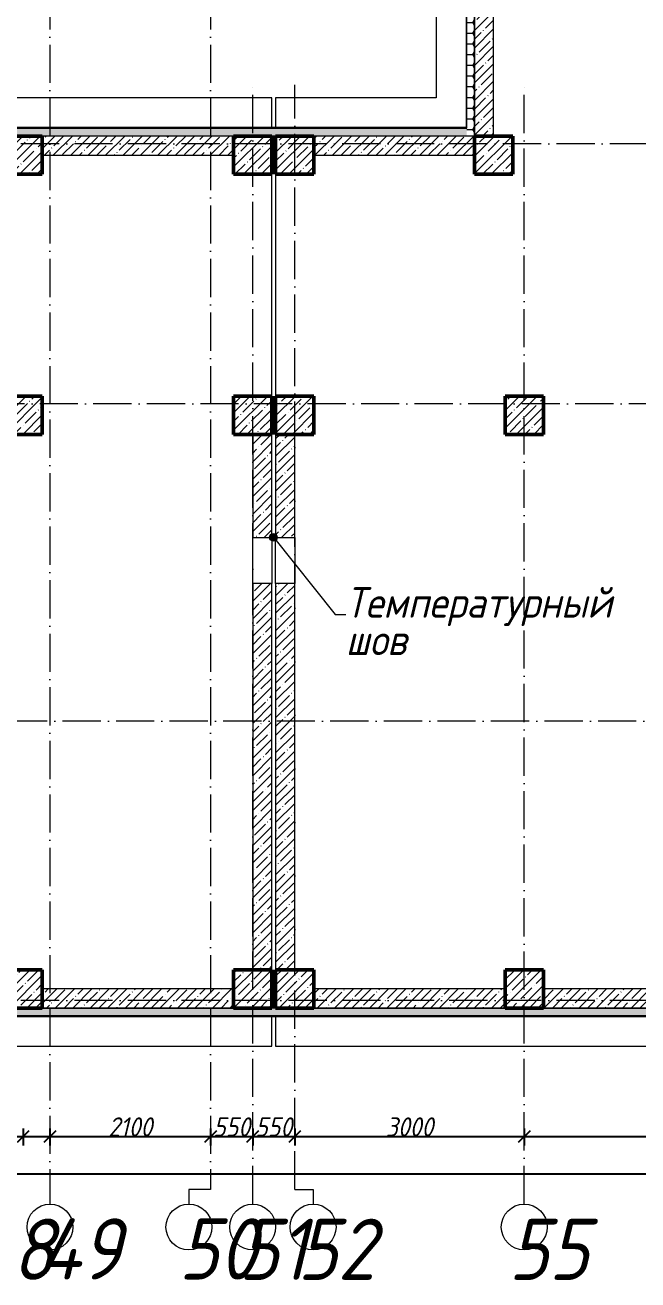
# Model space of a CAD drawing. Header units: millimetres. Extents: x -606178 to 312196, y -19338 to 632709.
# Drawn here: x -531442 to -523432, y 446320 to 462726 of the extents above; entities that cross this region are included whole.
import ezdxf

# ---------------------------------------------------------------- set-up
doc = ezdxf.new("R2010")
doc.units = ezdxf.units.MM
doc.linetypes.add('50_200_ШТРИХ_1Т_ш5_п1_п1_', pattern=[700, 500, -100, 0, -100])
for name, color, linetype, lineweight in [('A-____-____-DIMS', 7, 'Continuous', 9), ('A-FLOR-____-OTLN', 7, 'Continuous', 9), ('A-WALL-____-MCUT', 7, 'Continuous', 13), ('A-WALL-____-MCUT-1', 7, 'Continuous', 9), ('A-WALL-____-MCUT-3', 7, 'Continuous', 9), ('A-WALL-____-OTLN', 7, 'Continuous', 9), ('A-WALL-____-PATT-1', 7, 'Continuous', 9), ('A-WALL-FNSH-MCUT-1', 7, 'Continuous', 9), ('G-____-____-TEXT', 7, 'Continuous', 9), ('S-COLS-____-MCUT', 7, 'Continuous', 50), ('S-COLS-____-OTLN', 7, 'Continuous', 9), ('S-GRID-____-IDEN', 7, 'Continuous', 9), ('S-GRID-____-OTLN', 7, 'Continuous', 9), ('S-GRID-____-OTLN-1', 7, '50_200_ШТРИХ_1Т_ш5_п1_п1_', 9)]:
    doc.layers.add(name, color=color, linetype=linetype, lineweight=lineweight)
doc.styles.add('ISOCPEUR_I', font='isocpeui.ttf', dxfattribs={"width": 0.9, "height": 2.5})
doc.styles.add('ISOCPEUR_I_9', font='isocpeui.ttf', dxfattribs={"width": 0.9, "height": 250})
doc.dimstyles.new('ISO-2_5_0_9К_БОЛЬШОЙ_ОСИ', dxfattribs={"dimscale": 304.8, "dimtxt": 248.995294, "dimasz": 0.492126, "dimexe": 0.393701, "dimexo": 0, "dimgap": 0, "dimtad": 1, "dimdec": 0, "dimzin": 0, "dimdsep": 46, "dimtxsty": 'ISOCPEUR_I_9', "dimblk1": 'OBLIQUE', "dimblk2": 'OBLIQUE', "dimsah": 1, "dimcen": 0.09, "dimdle": 0.393701, "dimazin": 0, "dimtfac": 1, "dimtdec": 4, "dimtix": 1, "dimtmove": 0, "dimatfit": 3, "dimfxl": 1, "dimtvp": 1, "dimtolj": 1, "dimtzin": 0, "dimarcsym": 2})
doc.dimstyles.new('ISO-2_5_0_9К_БОЛЬШОЙ_ОСИ_1', dxfattribs={"dimscale": 304.8, "dimtxt": 248.995294, "dimasz": 0.492126, "dimexe": 0.393701, "dimexo": 0, "dimgap": 0, "dimtad": 1, "dimdec": 0, "dimzin": 0, "dimdsep": 46, "dimtxsty": 'ISOCPEUR_I_9', "dimblk1": 'OBLIQUE', "dimblk2": 'OBLIQUE', "dimsah": 1, "dimcen": 0.09, "dimdle": 0.393701, "dimazin": 0, "dimtfac": 1, "dimtdec": 4, "dimtix": 1, "dimtmove": 1, "dimatfit": 3, "dimfxl": 1, "dimtvp": 1, "dimtolj": 1, "dimtzin": 0, "dimarcsym": 2})
pattern_1 = [(45, (-600067.05, 451794.26), (-114.04925, 114.04925), []), (45, (-599953, 451794.26), (-114.04925, 114.04925), [201.612, -40.322, 3.353, -36.97])]
pattern_2 = [(0, (-600067.05, 451794.26), (120.968, 69.841), [80.645, -161.29]), (120, (-600067.05, 451794.26), (-120.96808, 69.84086), [80.645, -161.29]), (60, (-600067.05, 451794.26), (-8e-05, 139.68186), [0, -161.29, 80.645, 0])]

# ---------------------------------------------------------------- blocks, each defined once
blk = doc.blocks.new('BSC_Колонна _Прямоугольная - 500х500-V59-АР1_Кладочный план подвала в осях 1-64_А-ГГ')
at = {"layer": 'S-COLS-____-OTLN'}
h = blk.add_hatch(dxfattribs=at)
h.set_pattern_fill('FP_70', color=256, style=0, pattern_type=2)
h.set_pattern_definition([(45, (-71600, 1668.96), (-114.04925, 114.04925), []), (45, (-71485.95, 1668.96), (-114.04925, 114.04925), [201.613, -40.323, 3.353, -36.97])])
h.paths.add_polyline_path([(-250, -250), (250, -250), (250, 250), (-250, 250)], flags=0)
at = {"layer": 'S-COLS-____-MCUT'}
for p, q in [((250, 250), (-250, 250)), ((-250, 250), (-250, -250)), ((250, -250), (250, 250)), ((-250, -250), (250, -250))]:
    blk.add_line(p, q, dxfattribs=at)
blk = doc.blocks.new('BSC_Колонна _Прямоугольная - 500х500-V61-АР1_Кладочный план подвала в осях 1-64_А-ГГ')
at = {"layer": 'S-COLS-____-OTLN'}
h = blk.add_hatch(dxfattribs=at)
h.set_pattern_fill('FP_72', color=256, style=0, pattern_type=2)
h.set_pattern_definition([(45, (-68600, 1668.96), (-114.04925, 114.04925), []), (45, (-68485.95, 1668.96), (-114.04925, 114.04925), [201.613, -40.323, 3.353, -36.97])])
h.paths.add_polyline_path([(-250, -250), (250, -250), (250, 250), (-250, 250)], flags=0)
at = {"layer": 'S-COLS-____-MCUT'}
for p, q in [((250, 250), (-250, 250)), ((-250, 250), (-250, -250)), ((250, -250), (250, 250)), ((-250, -250), (250, -250))]:
    blk.add_line(p, q, dxfattribs=at)
blk = doc.blocks.new('BSC_Колонна _Прямоугольная - 500х500-V62-АР1_Кладочный план подвала в осях 1-64_А-ГГ')
at = {"layer": 'S-COLS-____-OTLN'}
h = blk.add_hatch(dxfattribs=at)
h.set_pattern_fill('FP_73', color=256, style=0, pattern_type=2)
h.set_pattern_definition([(45, (-68600, -5831.04), (-114.04925, 114.04925), []), (45, (-68485.95, -5831.04), (-114.04925, 114.04925), [201.613, -40.323, 3.353, -36.97])])
h.paths.add_polyline_path([(-250, -250), (250, -250), (250, 250), (-250, 250)], flags=0)
at = {"layer": 'S-COLS-____-MCUT'}
for p, q in [((250, 250), (-250, 250)), ((-250, 250), (-250, -250)), ((250, -250), (250, 250)), ((-250, -250), (250, -250))]:
    blk.add_line(p, q, dxfattribs=at)
blk = doc.blocks.new('BSC_Колонна _Прямоугольная - 500х500-V63-АР1_Кладочный план подвала в осях 1-64_А-ГГ')
at = {"layer": 'S-COLS-____-OTLN'}
h = blk.add_hatch(dxfattribs=at)
h.set_pattern_fill('FP_74', color=256, style=0, pattern_type=2)
h.set_pattern_definition([(45, (-75150, 1668.96), (-114.04925, 114.04925), []), (45, (-75035.95, 1668.96), (-114.04925, 114.04925), [201.613, -40.323, 3.353, -36.97])])
h.paths.add_polyline_path([(-250, -250), (250, -250), (250, 250), (-250, 250)], flags=0)
at = {"layer": 'S-COLS-____-MCUT'}
for p, q in [((250, 250), (-250, 250)), ((-250, 250), (-250, -250)), ((250, -250), (250, 250)), ((-250, -250), (250, -250))]:
    blk.add_line(p, q, dxfattribs=at)
blk = doc.blocks.new('BSC_Колонна _Прямоугольная - 500х500-V64-АР1_Кладочный план подвала в осях 1-64_А-ГГ')
at = {"layer": 'S-COLS-____-OTLN'}
h = blk.add_hatch(dxfattribs=at)
h.set_pattern_fill('FP_75', color=256, style=0, pattern_type=2)
h.set_pattern_definition([(45, (-75150, -5831.04), (-114.04925, 114.04925), []), (45, (-75035.95, -5831.04), (-114.04925, 114.04925), [201.613, -40.323, 3.353, -36.97])])
h.paths.add_polyline_path([(-250, -250), (250, -250), (250, 250), (-250, 250)], flags=0)
at = {"layer": 'S-COLS-____-MCUT'}
for p, q in [((250, 250), (-250, 250)), ((-250, 250), (-250, -250)), ((250, -250), (250, 250)), ((-250, -250), (250, -250))]:
    blk.add_line(p, q, dxfattribs=at)
blk = doc.blocks.new('BSC_Колонна _Прямоугольная - 500х500-V106-АР1_Кладочный план подвала в осях 1-64_А-ГГ')
at = {"layer": 'S-COLS-____-OTLN'}
h = blk.add_hatch(dxfattribs=at)
h.set_pattern_fill('FP_118', color=256, style=0, pattern_type=2)
h.set_pattern_definition([(45, (-68600, -9231.04), (-114.04925, 114.04925), []), (45, (-68485.95, -9231.04), (-114.04925, 114.04925), [201.613, -40.323, 3.353, -36.97])])
h.paths.add_polyline_path([(-250, -250), (250, -250), (250, 250), (-250, 250)], flags=0)
at = {"layer": 'S-COLS-____-MCUT'}
for p, q in [((250, 250), (-250, 250)), ((-250, 250), (-250, -250)), ((250, -250), (250, 250)), ((-250, -250), (250, -250))]:
    blk.add_line(p, q, dxfattribs=at)
blk = doc.blocks.new('BSC_Колонна _Прямоугольная - 500х500-V121-АР1_Кладочный план подвала в осях 1-64_А-ГГ')
at = {"layer": 'S-COLS-____-OTLN'}
h = blk.add_hatch(dxfattribs=at)
h.set_pattern_fill('FP_136', color=256, style=0, pattern_type=2)
h.set_pattern_definition([(45, (-72150, 1668.96), (-114.04925, 114.04925), []), (45, (-72035.95, 1668.96), (-114.04925, 114.04925), [201.613, -40.323, 3.353, -36.97])])
h.paths.add_polyline_path([(-250, -250), (250, -250), (250, 250), (-250, 250)], flags=0)
at = {"layer": 'S-COLS-____-MCUT'}
for p, q in [((250, 250), (-250, 250)), ((-250, 250), (-250, -250)), ((250, -250), (250, 250)), ((-250, -250), (250, -250))]:
    blk.add_line(p, q, dxfattribs=at)
blk = doc.blocks.new('BSC_Колонна _Прямоугольная - 500х500-V122-АР1_Кладочный план подвала в осях 1-64_А-ГГ')
at = {"layer": 'S-COLS-____-OTLN'}
h = blk.add_hatch(dxfattribs=at)
h.set_pattern_fill('FP_137', color=256, style=0, pattern_type=2)
h.set_pattern_definition([(45, (-71600, -5831.04), (-114.04925, 114.04925), []), (45, (-71485.95, -5831.04), (-114.04925, 114.04925), [201.613, -40.323, 3.353, -36.97])])
h.paths.add_polyline_path([(-250, -250), (250, -250), (250, 250), (-250, 250)], flags=0)
at = {"layer": 'S-COLS-____-MCUT'}
for p, q in [((250, 250), (-250, 250)), ((-250, 250), (-250, -250)), ((250, -250), (250, 250)), ((-250, -250), (250, -250))]:
    blk.add_line(p, q, dxfattribs=at)
blk = doc.blocks.new('BSC_Колонна _Прямоугольная - 500х500-V123-АР1_Кладочный план подвала в осях 1-64_А-ГГ')
at = {"layer": 'S-COLS-____-OTLN'}
h = blk.add_hatch(dxfattribs=at)
h.set_pattern_fill('FP_138', color=256, style=0, pattern_type=2)
h.set_pattern_definition([(45, (-72150, -9231.04), (-114.04925, 114.04925), []), (45, (-72035.95, -9231.04), (-114.04925, 114.04925), [201.613, -40.323, 3.353, -36.97])])
h.paths.add_polyline_path([(-250, -250), (250, -250), (250, 250), (-250, 250)], flags=0)
at = {"layer": 'S-COLS-____-MCUT'}
for p, q in [((250, 250), (-250, 250)), ((-250, 250), (-250, -250)), ((250, -250), (250, 250)), ((-250, -250), (250, -250))]:
    blk.add_line(p, q, dxfattribs=at)
blk = doc.blocks.new('BSC_Колонна _Прямоугольная - 500х500-V124-АР1_Кладочный план подвала в осях 1-64_А-ГГ')
at = {"layer": 'S-COLS-____-OTLN'}
h = blk.add_hatch(dxfattribs=at)
h.set_pattern_fill('FP_139', color=256, style=0, pattern_type=2)
h.set_pattern_definition([(45, (-71600, -9231.04), (-114.04925, 114.04925), []), (45, (-71485.95, -9231.04), (-114.04925, 114.04925), [201.613, -40.323, 3.353, -36.97])])
h.paths.add_polyline_path([(-250, -250), (250, -250), (250, 250), (-250, 250)], flags=0)
at = {"layer": 'S-COLS-____-MCUT'}
for p, q in [((250, 250), (-250, 250)), ((-250, 250), (-250, -250)), ((250, -250), (250, 250)), ((-250, -250), (250, -250))]:
    blk.add_line(p, q, dxfattribs=at)
blk = doc.blocks.new('BSC_Колонна _Прямоугольная - 500х500-V140-АР1_Кладочный план подвала в осях 1-64_А-ГГ')
at = {"layer": 'S-COLS-____-OTLN'}
h = blk.add_hatch(dxfattribs=at)
h.set_pattern_fill('FP_156', color=256, style=0, pattern_type=2)
h.set_pattern_definition([(45, (-72150, -5831.04), (-114.04925, 114.04925), []), (45, (-72035.95, -5831.04), (-114.04925, 114.04925), [201.613, -40.323, 3.353, -36.97])])
h.paths.add_polyline_path([(-250, -250), (250, -250), (250, 250), (-250, 250)], flags=0)
at = {"layer": 'S-COLS-____-MCUT'}
for p, q in [((250, 250), (-250, 250)), ((-250, 250), (-250, -250)), ((250, -250), (250, 250)), ((-250, -250), (250, -250))]:
    blk.add_line(p, q, dxfattribs=at)
blk = doc.blocks.new('BSC_Колонна _Прямоугольная - 500х500-V151-АР1_Кладочный план подвала в осях 1-64_А-ГГ')
at = {"layer": 'S-COLS-____-OTLN'}
h = blk.add_hatch(dxfattribs=at)
h.set_pattern_fill('FP_169', color=256, style=0, pattern_type=2)
h.set_pattern_definition([(45, (-74750, -9231.04), (-114.04925, 114.04925), []), (45, (-74635.95, -9231.04), (-114.04925, 114.04925), [201.613, -40.323, 3.353, -36.97])])
h.paths.add_polyline_path([(-250, -250), (250, -250), (250, 250), (-250, 250)], flags=0)
at = {"layer": 'S-COLS-____-MCUT'}
for p, q in [((250, 250), (-250, 250)), ((-250, 250), (-250, -250)), ((250, -250), (250, 250)), ((-250, -250), (250, -250))]:
    blk.add_line(p, q, dxfattribs=at)
blk = doc.blocks.new('Ось сетки - Круг_Ø6_00__ISO-2_5_0_9K_-25732049-АР1_Кладочный план подвала в осях 1-64_А-ГГ')
at = {"layer": 'S-GRID-____-IDEN'}
blk.add_circle((0, 0), 3, dxfattribs=at)
blk = doc.blocks.new('_Oblique')
at = {"color": 0, "linetype": 'ByBlock', "lineweight": -2}
blk.add_line((-0.5, -0.5), (0.5, 0.5), dxfattribs=at)
blk = doc.blocks.new('*D4002')
at = {"layer": 'A-____-____-DIMS', "color": 0, "lineweight": -2, "transparency": 16777216}
for p, q in [((-537467, 448302), (-537467, 448076)), ((-531467, 448302), (-531467, 448076)), ((-537587, 448196), (-531347, 448196))]:
    blk.add_line(p, q, dxfattribs=at)
at = {"layer": 'Defpoints', "color": 0, "transparency": 16777216}
for p in [(-537467, 448302), (-531467, 448302), (-531467, 448196)]:
    blk.add_point(p, dxfattribs=at)
at = {"layer": 'A-____-____-DIMS', "color": 0, "lineweight": -2, "transparency": 16777216, "xscale": 150, "yscale": 150, "zscale": 150, "rotation": 180}
blk.add_blockref('_Oblique', (-537467, 448196), dxfattribs=at)
at = {"layer": 'A-____-____-DIMS', "color": 0, "lineweight": -2, "transparency": 16777216, "xscale": 150, "yscale": 150, "zscale": 150}
blk.add_blockref('_Oblique', (-531467, 448196), dxfattribs=at)
at = {"layer": 'A-____-____-DIMS', "color": 0, "transparency": 16777216, "insert": (-534467, 448321), "char_height": 250, "width": 758.48, "attachment_point": 5, "style": 'ISOCPEUR_I_9'}
blk.add_mtext('\\A1;6000', dxfattribs=at)
blk = doc.blocks.new('*D4003')
at = {"layer": 'A-____-____-DIMS', "color": 0, "lineweight": -2, "transparency": 16777216}
for p, q in [((-531467, 448302), (-531467, 448076)), ((-531117, 448302), (-531117, 448076)), ((-531587, 448196), (-530997, 448196))]:
    blk.add_line(p, q, dxfattribs=at)
at = {"layer": 'Defpoints', "color": 0, "transparency": 16777216}
for p in [(-531467, 448302), (-531117, 448302), (-531117, 448196)]:
    blk.add_point(p, dxfattribs=at)
at = {"layer": 'A-____-____-DIMS', "color": 0, "lineweight": -2, "transparency": 16777216, "xscale": 150, "yscale": 150, "zscale": 150, "rotation": 180}
blk.add_blockref('_Oblique', (-531467, 448196), dxfattribs=at)
at = {"layer": 'A-____-____-DIMS', "color": 0, "lineweight": -2, "transparency": 16777216, "xscale": 150, "yscale": 150, "zscale": 150}
blk.add_blockref('_Oblique', (-531117, 448196), dxfattribs=at)
at = {"layer": 'A-____-____-DIMS', "color": 0, "transparency": 16777216, "insert": (-532061, 448689), "char_height": 250, "width": 568.86, "attachment_point": 1, "line_spacing_factor": 1.149209, "style": 'ISOCPEUR_I_9'}
blk.add_mtext('\\A1;350', dxfattribs=at)
blk = doc.blocks.new('*D4004')
at = {"layer": 'A-____-____-DIMS', "color": 0, "lineweight": -2, "transparency": 16777216}
for p, q in [((-531117, 448302), (-531117, 448076)), ((-529017, 448302), (-529017, 448076)), ((-531237, 448196), (-528897, 448196))]:
    blk.add_line(p, q, dxfattribs=at)
at = {"layer": 'Defpoints', "color": 0, "transparency": 16777216}
for p in [(-531117, 448302), (-529017, 448302), (-529017, 448196)]:
    blk.add_point(p, dxfattribs=at)
at = {"layer": 'A-____-____-DIMS', "color": 0, "lineweight": -2, "transparency": 16777216, "xscale": 150, "yscale": 150, "zscale": 150, "rotation": 180}
blk.add_blockref('_Oblique', (-531117, 448196), dxfattribs=at)
at = {"layer": 'A-____-____-DIMS', "color": 0, "lineweight": -2, "transparency": 16777216, "xscale": 150, "yscale": 150, "zscale": 150}
blk.add_blockref('_Oblique', (-529017, 448196), dxfattribs=at)
at = {"layer": 'A-____-____-DIMS', "color": 0, "transparency": 16777216, "insert": (-530067, 448321), "char_height": 250, "width": 701.02, "attachment_point": 5, "style": 'ISOCPEUR_I_9'}
blk.add_mtext('\\A1;2100', dxfattribs=at)
blk = doc.blocks.new('*D4005')
at = {"layer": 'A-____-____-DIMS', "color": 0, "lineweight": -2, "transparency": 16777216}
for p, q in [((-529017, 448302), (-529017, 448076)), ((-528467, 448302), (-528467, 448076)), ((-529137, 448196), (-528347, 448196))]:
    blk.add_line(p, q, dxfattribs=at)
at = {"layer": 'Defpoints', "color": 0, "transparency": 16777216}
for p in [(-529017, 448302), (-528467, 448302), (-528467, 448196)]:
    blk.add_point(p, dxfattribs=at)
at = {"layer": 'A-____-____-DIMS', "color": 0, "lineweight": -2, "transparency": 16777216, "xscale": 150, "yscale": 150, "zscale": 150, "rotation": 180}
blk.add_blockref('_Oblique', (-529017, 448196), dxfattribs=at)
at = {"layer": 'A-____-____-DIMS', "color": 0, "lineweight": -2, "transparency": 16777216, "xscale": 150, "yscale": 150, "zscale": 150}
blk.add_blockref('_Oblique', (-528467, 448196), dxfattribs=at)
at = {"layer": 'A-____-____-DIMS', "color": 0, "transparency": 16777216, "insert": (-528742, 448321), "char_height": 250, "width": 568.86, "attachment_point": 5, "style": 'ISOCPEUR_I_9'}
blk.add_mtext('\\A1;550', dxfattribs=at)
blk = doc.blocks.new('*D4006')
at = {"layer": 'A-____-____-DIMS', "color": 0, "lineweight": -2, "transparency": 16777216}
for p, q in [((-528467, 448302), (-528467, 448076)), ((-527917, 448302), (-527917, 448076)), ((-528587, 448196), (-527797, 448196))]:
    blk.add_line(p, q, dxfattribs=at)
at = {"layer": 'Defpoints', "color": 0, "transparency": 16777216}
for p in [(-528467, 448302), (-527917, 448302), (-527917, 448196)]:
    blk.add_point(p, dxfattribs=at)
at = {"layer": 'A-____-____-DIMS', "color": 0, "lineweight": -2, "transparency": 16777216, "xscale": 150, "yscale": 150, "zscale": 150, "rotation": 180}
blk.add_blockref('_Oblique', (-528467, 448196), dxfattribs=at)
at = {"layer": 'A-____-____-DIMS', "color": 0, "lineweight": -2, "transparency": 16777216, "xscale": 150, "yscale": 150, "zscale": 150}
blk.add_blockref('_Oblique', (-527917, 448196), dxfattribs=at)
at = {"layer": 'A-____-____-DIMS', "color": 0, "transparency": 16777216, "insert": (-528192, 448321), "char_height": 250, "width": 568.86, "attachment_point": 5, "style": 'ISOCPEUR_I_9'}
blk.add_mtext('\\A1;550', dxfattribs=at)
blk = doc.blocks.new('*D4007')
at = {"layer": 'A-____-____-DIMS', "color": 0, "lineweight": -2, "transparency": 16777216}
for p, q in [((-527917, 448302), (-527917, 448076)), ((-524917, 448302), (-524917, 448076)), ((-528037, 448196), (-524797, 448196))]:
    blk.add_line(p, q, dxfattribs=at)
at = {"layer": 'Defpoints', "color": 0, "transparency": 16777216}
for p in [(-527917, 448302), (-524917, 448302), (-524917, 448196)]:
    blk.add_point(p, dxfattribs=at)
at = {"layer": 'A-____-____-DIMS', "color": 0, "lineweight": -2, "transparency": 16777216, "xscale": 150, "yscale": 150, "zscale": 150, "rotation": 180}
blk.add_blockref('_Oblique', (-527917, 448196), dxfattribs=at)
at = {"layer": 'A-____-____-DIMS', "color": 0, "lineweight": -2, "transparency": 16777216, "xscale": 150, "yscale": 150, "zscale": 150}
blk.add_blockref('_Oblique', (-524917, 448196), dxfattribs=at)
at = {"layer": 'A-____-____-DIMS', "color": 0, "transparency": 16777216, "insert": (-526417, 448321), "char_height": 250, "width": 758.48, "attachment_point": 5, "style": 'ISOCPEUR_I_9'}
blk.add_mtext('\\A1;3000', dxfattribs=at)
blk = doc.blocks.new('*D4008')
at = {"layer": 'A-____-____-DIMS', "color": 0, "lineweight": -2, "transparency": 16777216}
for p, q in [((-524917, 448302), (-524917, 448076)), ((-518767, 448302), (-518767, 448076)), ((-525037, 448196), (-518647, 448196))]:
    blk.add_line(p, q, dxfattribs=at)
at = {"layer": 'Defpoints', "color": 0, "transparency": 16777216}
for p in [(-524917, 448302), (-518767, 448302), (-518767, 448196)]:
    blk.add_point(p, dxfattribs=at)
at = {"layer": 'A-____-____-DIMS', "color": 0, "lineweight": -2, "transparency": 16777216, "xscale": 150, "yscale": 150, "zscale": 150, "rotation": 180}
blk.add_blockref('_Oblique', (-524917, 448196), dxfattribs=at)
at = {"layer": 'A-____-____-DIMS', "color": 0, "lineweight": -2, "transparency": 16777216, "xscale": 150, "yscale": 150, "zscale": 150}
blk.add_blockref('_Oblique', (-518767, 448196), dxfattribs=at)
at = {"layer": 'A-____-____-DIMS', "color": 0, "transparency": 16777216, "insert": (-521842, 448321), "char_height": 250, "width": 701.02, "attachment_point": 5, "style": 'ISOCPEUR_I_9'}
blk.add_mtext('\\A1;6150', dxfattribs=at)
blk = doc.blocks.new('*D4014')
at = {"layer": 'A-____-____-DIMS', "color": 0, "lineweight": -2, "transparency": 16777216}
for p, q in [((-602417, 447814), (-602417, 447588)), ((-498917, 447814), (-498917, 447588)), ((-602537, 447708), (-498797, 447708))]:
    blk.add_line(p, q, dxfattribs=at)
at = {"layer": 'Defpoints', "color": 0, "transparency": 16777216}
for p in [(-602417, 447814), (-498917, 447814), (-498917, 447708)]:
    blk.add_point(p, dxfattribs=at)
at = {"layer": 'A-____-____-DIMS', "color": 0, "lineweight": -2, "transparency": 16777216, "xscale": 150, "yscale": 150, "zscale": 150, "rotation": 180}
blk.add_blockref('_Oblique', (-602417, 447708), dxfattribs=at)
at = {"layer": 'A-____-____-DIMS', "color": 0, "lineweight": -2, "transparency": 16777216, "xscale": 150, "yscale": 150, "zscale": 150}
blk.add_blockref('_Oblique', (-498917, 447708), dxfattribs=at)
at = {"layer": 'A-____-____-DIMS', "color": 0, "transparency": 16777216, "insert": (-550667, 447833), "char_height": 250, "width": 1080.26, "attachment_point": 5, "style": 'ISOCPEUR_I_9'}
blk.add_mtext('\\A1;103500', dxfattribs=at)

msp = doc.modelspace()

# ---------------------------------------------------------------- hatches: boundary and pattern name
at = {"layer": 'A-WALL-____-PATT-1'}
h = msp.add_hatch(dxfattribs=at)
h.set_pattern_fill('FP_91', color=256, style=0, pattern_type=2)
h.set_pattern_definition(pattern_2)
h.paths.add_polyline_path([(-525669.047, 461277.3011), (-525569.047, 461277.3011), (-525569.047, 464190.3011), (-525567.047, 464190.3011), (-525567.047, 464198.3011), (-525669.047, 464198.3011), (-525669.047, 461377.3011)], flags=0)
h = msp.add_hatch(dxfattribs=at)
h.set_pattern_fill('FP_1', color=256, style=0, pattern_type=2)
h.set_pattern_definition(pattern_1)
h.paths.add_polyline_path([(-525317.047, 461275.3011), (-525317.047, 464125.3011), (-525567.047, 464125.3011), (-525567.047, 461275.3011)], flags=0)
h = msp.add_hatch(dxfattribs=at)
h.set_pattern_fill('FP_91', color=256, style=0, pattern_type=2)
h.set_pattern_definition(pattern_2)
h.paths.add_polyline_path([(-525677.047, 461275.3011), (-525669.047, 461275.3011), (-525669.047, 461377.3011), (-576515.047, 461377.3011), (-576515.047, 461277.3011), (-525677.047, 461277.3011)], flags=0)
h = msp.add_hatch(dxfattribs=at)
h.set_pattern_fill('FP_1', color=256, style=0, pattern_type=2)
h.set_pattern_definition(pattern_1)
h.paths.add_polyline_path([(-528717.047, 461025.3011), (-528717.047, 461275.3011), (-531217.047, 461275.3011), (-531217.047, 461025.3011), (-529382.2857, 461025.3011)], flags=0)
h = msp.add_hatch(dxfattribs=at)
h.set_pattern_fill('FP_1', color=256, style=0, pattern_type=2)
h.set_pattern_definition(pattern_1)
h.paths.add_polyline_path([(-525847.2793, 461025.3011), (-525567.047, 461025.3011), (-525567.047, 461275.3011), (-527667.047, 461275.3011), (-527667.047, 461025.3011)], flags=0)
h = msp.add_hatch(dxfattribs=at)
h.set_pattern_fill('FP_1', color=256, style=0, pattern_type=2)
h.set_pattern_definition(pattern_1)
h.paths.add_polyline_path([(-528217.047, 450375.3011), (-528217.047, 455425.3011), (-528467.047, 455425.3011), (-528467.047, 450375.3011)], flags=0)
h.paths.add_polyline_path([(-528467.047, 456025.3011), (-528217.047, 456025.3011), (-528217.047, 457375.3011), (-528467.047, 457375.3011)], flags=0)
h = msp.add_hatch(dxfattribs=at)
h.set_pattern_fill('FP_1', color=256, style=0, pattern_type=2)
h.set_pattern_definition(pattern_1)
h.paths.add_polyline_path([(-528167.047, 450375.3011), (-527917.047, 450375.3011), (-527917.047, 455425.3011), (-528167.047, 455425.3011)], flags=0)
h.paths.add_polyline_path([(-527917.047, 456025.3011), (-527917.047, 457375.3011), (-528167.047, 457375.3011), (-528167.047, 456025.3011)], flags=0)
h = msp.add_hatch(dxfattribs=at)
h.set_pattern_fill('FP_1', color=256, style=0, pattern_type=2)
h.set_pattern_definition(pattern_1)
h.paths.add_polyline_path([(-528717.047, 449875.3011), (-528717.047, 450125.3011), (-531217.047, 450125.3011), (-531217.047, 449875.3011), (-529382.2857, 449875.3011)], flags=0)
h = msp.add_hatch(dxfattribs=at)
h.set_pattern_fill('FP_1', color=256, style=0, pattern_type=2)
h.set_pattern_definition(pattern_1)
h.paths.add_polyline_path([(-525167.047, 449875.3011), (-525167.047, 450125.3011), (-527667.047, 450125.3011), (-527667.047, 449875.3011)], flags=0)
h = msp.add_hatch(dxfattribs=at)
h.set_pattern_fill('FP_1', color=256, style=0, pattern_type=2)
h.set_pattern_definition(pattern_1)
h.paths.add_polyline_path([(-519167.047, 449875.3011), (-519167.047, 450125.3011), (-524667.047, 450125.3011), (-524667.047, 449875.3011), (-522312.2728, 449875.3011)], flags=0)
h = msp.add_hatch(dxfattribs=at)
h.set_pattern_fill('FP_91', color=256, style=0, pattern_type=2)
h.set_pattern_definition(pattern_2)
h.paths.add_polyline_path([(-498715.047, 449773.3011), (-498715.047, 449873.3011), (-602519.047, 449873.3011), (-602519.047, 449773.3011), (-501102.2341, 449773.3011)], flags=0)
at = {"layer": 'G-____-____-TEXT'}
h = msp.add_hatch(color=256, dxfattribs=at)
edge = h.paths.add_edge_path(flags=0)
edge.add_arc((-528197.0525, 456029.6654), 50, 0, 360)

# ---------------------------------------------------------------- linework, layer by layer
at = {"layer": 'A-FLOR-____-OTLN'}
for p, q in [((-526067.047, 463625.3011), (-526067.047, 461775.3011)), ((-528217.047, 461775.3011), (-561717.047, 461775.3011)), ((-528217.047, 461385.3011), (-528217.047, 461775.3011)), ((-528167.047, 461775.3011), (-528167.047, 461385.3011)), ((-526067.047, 461775.3011), (-528167.047, 461775.3011)), ((-528217.047, 457875.3011), (-528217.047, 460775.3011)), ((-528167.047, 460775.3011), (-528167.047, 457875.3011)), ((-528217.047, 449375.3011), (-528217.047, 449765.3011)), ((-528167.047, 449765.3011), (-528167.047, 449375.3011)), ((-561717.047, 449375.3011), (-528217.047, 449375.3011)), ((-528167.047, 449375.3011), (-498317.047, 449375.3011))]:
    msp.add_line(p, q, dxfattribs=at)
at = {"layer": 'A-WALL-____-MCUT'}
for p, q in [((-525677.047, 464190.3011), (-525677.047, 461385.3011)), ((-525669.047, 461377.3011), (-525669.047, 464198.3011)), ((-576415.047, 461377.3011), (-525669.047, 461377.3011)), ((-525677.047, 461385.3011), (-576407.047, 461385.3011)), ((-602627.047, 449765.3011), (-498707.047, 449765.3011)), ((-498715.047, 449773.3011), (-602619.047, 449773.3011))]:
    msp.add_line(p, q, dxfattribs=at)
at = {"layer": 'A-WALL-____-MCUT-1'}
for p, q in [((-525567.047, 464125.3011), (-525567.047, 461275.3011)), ((-525317.047, 461275.3011), (-525317.047, 464125.3011)), ((-528717.047, 461275.3011), (-531217.047, 461275.3011)), ((-525567.047, 461275.3011), (-527667.047, 461275.3011)), ((-531217.047, 461025.3011), (-528717.047, 461025.3011)), ((-527667.047, 461025.3011), (-525567.047, 461025.3011)), ((-528467.047, 457375.3011), (-528467.047, 456025.3011)), ((-528217.047, 456025.3011), (-528217.047, 457375.3011)), ((-528167.047, 457375.3011), (-528167.047, 456025.3011)), ((-527917.047, 456025.3011), (-527917.047, 457375.3011)), ((-528467.047, 456025.3011), (-528217.047, 456025.3011)), ((-528167.047, 456025.3011), (-527917.047, 456025.3011)), ((-528467.047, 455425.3011), (-528467.047, 450375.3011)), ((-528217.047, 455425.3011), (-528467.047, 455425.3011)), ((-528217.047, 450375.3011), (-528217.047, 455425.3011)), ((-528167.047, 455425.3011), (-528167.047, 450375.3011)), ((-527917.047, 455425.3011), (-528167.047, 455425.3011)), ((-527917.047, 450375.3011), (-527917.047, 455425.3011)), ((-528717.047, 450125.3011), (-531217.047, 450125.3011)), ((-525167.047, 450125.3011), (-527667.047, 450125.3011)), ((-519167.047, 450125.3011), (-524667.047, 450125.3011)), ((-531217.047, 449875.3011), (-528717.047, 449875.3011)), ((-527667.047, 449875.3011), (-525167.047, 449875.3011)), ((-524667.047, 449875.3011), (-519167.047, 449875.3011))]:
    msp.add_line(p, q, dxfattribs=at)
at = {"layer": 'A-WALL-____-MCUT-3'}
for p, q in [((-525569.047, 461275.3011), (-525569.047, 464300.3011)), ((-576517.047, 461277.3011), (-525567.047, 461277.3011)), ((-525669.047, 461277.3011), (-525669.047, 461275.3011)), ((-498815.047, 449873.3011), (-602519.047, 449873.3011))]:
    msp.add_line(p, q, dxfattribs=at)
at = {"layer": 'A-WALL-____-OTLN'}
for p, q in [((-528467.047, 455425.3011), (-528467.047, 456025.3011)), ((-528217.047, 456025.3011), (-528217.047, 455425.3011)), ((-528167.047, 455425.3011), (-528167.047, 456025.3011)), ((-527917.047, 456025.3011), (-527917.047, 455425.3011))]:
    msp.add_line(p, q, dxfattribs=at)
at = {"layer": 'A-WALL-FNSH-MCUT-1'}
for p, q in [((-528217.047, 461275.3011), (-528167.047, 461275.3011)), ((-528167.047, 449875.3011), (-528217.047, 449875.3011))]:
    msp.add_line(p, q, dxfattribs=at)
at = {"layer": 'G-____-____-TEXT'}
for p, q in [((-528197.0525, 456029.6654), (-527388.999, 455022.282)), ((-527388.999, 455022.282), (-527250.7096, 455022.282))]:
    msp.add_line(p, q, dxfattribs=at)
msp.add_circle((-528197.0525, 456029.6654), 50, dxfattribs=at)
at = {"layer": 'S-GRID-____-OTLN'}
for p, q in [((-529301.3018, 447502.0463), (-529301.3018, 447311.6528)), ((-529017.047, 447502.0463), (-529301.3018, 447502.0463)), ((-527917.047, 447502.0463), (-527677.2528, 447502.0463)), ((-527677.2528, 447502.0463), (-527677.2528, 447311.6528))]:
    msp.add_line(p, q, dxfattribs=at)
at = {"layer": 'S-GRID-____-OTLN-1'}
for p, q in [((-531117.047, 501675.2188), (-531117.047, 447311.6528)), ((-529017.047, 501675.2188), (-529017.047, 447502.0463)), ((-528467.047, 447311.6528), (-528467.047, 461944.7985)), ((-527917.047, 447502.0463), (-527917.047, 461944.7985)), ((-524917.047, 447311.6528), (-524917.047, 461944.7985)), ((-495992.6403, 461175.3011), (-604529.5766, 461175.3011)), ((-509748.2596, 457775.3011), (-604735.8172, 457775.3011)), ((-496148.4533, 453625.3011), (-604735.8172, 453625.3011)), ((-495992.6403, 449975.3011), (-604735.8172, 449975.3011))]:
    msp.add_line(p, q, dxfattribs=at)

# ---------------------------------------------------------------- block references
at = {"layer": 'S-COLS-____-OTLN'}
for name, p in [('BSC_Колонна _Прямоугольная - 500х500-V106-АР1_Кладочный план подвала в осях 1-64_А-ГГ', (-531467.047, 461025.3011)), ('BSC_Колонна _Прямоугольная - 500х500-V124-АР1_Кладочный план подвала в осях 1-64_А-ГГ', (-528467.047, 461025.3011)), ('BSC_Колонна _Прямоугольная - 500х500-V123-АР1_Кладочный план подвала в осях 1-64_А-ГГ', (-527917.047, 461025.3011)), ('BSC_Колонна _Прямоугольная - 500х500-V151-АР1_Кладочный план подвала в осях 1-64_А-ГГ', (-525317.047, 461025.3011)), ('BSC_Колонна _Прямоугольная - 500х500-V62-АР1_Кладочный план подвала в осях 1-64_А-ГГ', (-531467.047, 457625.3011)), ('BSC_Колонна _Прямоугольная - 500х500-V122-АР1_Кладочный план подвала в осях 1-64_А-ГГ', (-528467.047, 457625.3011)), ('BSC_Колонна _Прямоугольная - 500х500-V140-АР1_Кладочный план подвала в осях 1-64_А-ГГ', (-527917.047, 457625.3011)), ('BSC_Колонна _Прямоугольная - 500х500-V64-АР1_Кладочный план подвала в осях 1-64_А-ГГ', (-524917.047, 457625.3011)), ('BSC_Колонна _Прямоугольная - 500х500-V61-АР1_Кладочный план подвала в осях 1-64_А-ГГ', (-531467.047, 450125.3011)), ('BSC_Колонна _Прямоугольная - 500х500-V59-АР1_Кладочный план подвала в осях 1-64_А-ГГ', (-528467.047, 450125.3011)), ('BSC_Колонна _Прямоугольная - 500х500-V121-АР1_Кладочный план подвала в осях 1-64_А-ГГ', (-527917.047, 450125.3011)), ('BSC_Колонна _Прямоугольная - 500х500-V63-АР1_Кладочный план подвала в осях 1-64_А-ГГ', (-524917.047, 450125.3011))]:
    msp.add_blockref(name, p, dxfattribs=at)
at = {"layer": 'S-GRID-____-IDEN', "xscale": 99.99999999999993, "yscale": 99.99999999999993, "zscale": 99.99999999999993, "rotation": 180}
for p in [(-531117.047, 447011.6528), (-529301.3018, 447011.6528)]:
    msp.add_blockref('Ось сетки - Круг_Ø6_00__ISO-2_5_0_9K_-25732049-АР1_Кладочный план подвала в осях 1-64_А-ГГ', p, dxfattribs=at)
at = {"layer": 'S-GRID-____-IDEN', "xscale": 99.99999999999993, "yscale": 99.99999999999993, "zscale": 99.99999999999993}
for p in [(-528467.047, 447011.6528), (-527677.2528, 447011.6528), (-524917.047, 447011.6528)]:
    msp.add_blockref('Ось сетки - Круг_Ø6_00__ISO-2_5_0_9K_-25732049-АР1_Кладочный план подвала в осях 1-64_А-ГГ', p, dxfattribs=at)

# ---------------------------------------------------------------- texts
at = {"layer": 'G-____-____-TEXT', "char_height": 400, "attachment_point": 1, "style": 'ISOCPEUR_I'}
for s, insert, width in [('Температурный', (-527250.7096, 455378.1361), 2763.416813), ('шов', (-527250.7096, 454888.657), 656.582063)]:
    msp.add_mtext(s, dxfattribs=dict(at, insert=insert, width=width))
at = {"layer": 'S-GRID-____-IDEN', "char_height": 800, "attachment_point": 1, "style": 'ISOCPEUR_I'}
for s, insert, width in [('48', (-532152.5516, 447120.4275), 425.696062), ('49', (-531260.4186, 447125.5865), 425.696062), ('50', (-529435.6735, 447125.5865), 404.0505), ('51', (-528648.1253, 447120.4275), 346.329), ('52', (-527882.1811, 447120.4275), 404.0505), ('55', (-525121.9753, 447120.4275), 404.0505)]:
    msp.add_mtext(s, dxfattribs=dict(at, insert=insert, width=width))

# ---------------------------------------------------------------- dimensions: what is measured, and where the dimension line sits
at = {"layer": 'A-____-____-DIMS'}
dim = msp.add_linear_dim(base=(-531117.047, 448195.7362), p1=(-531467.047, 448301.8022), p2=(-531117.047, 448301.8022), dimstyle='ISO-2_5_0_9К_БОЛЬШОЙ_ОСИ_1', override={"dimtxt": 400, "dimpost": '<>', "dimfxl": 350}, dxfattribs=at)
dim.commit()
dim.dimension.update_dxf_attribs({"geometry": '*D4003', "text_midpoint": (-531776.6726, 448355.6835), "dimtype": 160})
for base, p1, p2, override, picture, middle in [((-531467.047, 448195.7362), (-537467.047, 448301.8022), (-531467.047, 448301.8022), {"dimtxt": 400, "dimpost": '<>', "dimfxl": 6000}, '*D4002', (-534467.047, 448320.7362)), ((-529017.047, 448195.7362), (-531117.047, 448301.8022), (-529017.047, 448301.8022), {"dimtxt": 400, "dimpost": '<>', "dimfxl": 2100}, '*D4004', (-530067.047, 448320.7362)), ((-528467.047, 448195.7362), (-529017.047, 448301.8022), (-528467.047, 448301.8022), {"dimtxt": 400, "dimpost": '<>', "dimfxl": 550}, '*D4005', (-528742.047, 448320.7362)), ((-527917.047, 448195.7362), (-528467.047, 448301.8022), (-527917.047, 448301.8022), {"dimtxt": 400, "dimpost": '<>', "dimfxl": 550}, '*D4006', (-528192.047, 448320.7362)), ((-524917.047, 448195.7362), (-527917.047, 448301.8022), (-524917.047, 448301.8022), {"dimtxt": 400, "dimpost": '<>', "dimfxl": 3000}, '*D4007', (-526417.047, 448320.7362)), ((-518767.047, 448195.7362), (-524917.047, 448301.8022), (-518767.047, 448301.8022), {"dimtxt": 400, "dimpost": '<>', "dimfxl": 6150}, '*D4008', (-521842.047, 448320.7362)), ((-498917.047, 447707.5291), (-602417.047, 447813.5951), (-498917.047, 447813.5951), {"dimtxt": 400, "dimpost": '<>', "dimfxl": 103500}, '*D4014', (-550667.047, 447832.5291))]:
    dim = msp.add_linear_dim(base=base, p1=p1, p2=p2, dimstyle='ISO-2_5_0_9К_БОЛЬШОЙ_ОСИ', override=override, dxfattribs=at)
    dim.commit()
    dim.dimension.update_dxf_attribs({"geometry": picture, "text_midpoint": middle})

doc.saveas('drawing.dxf')
